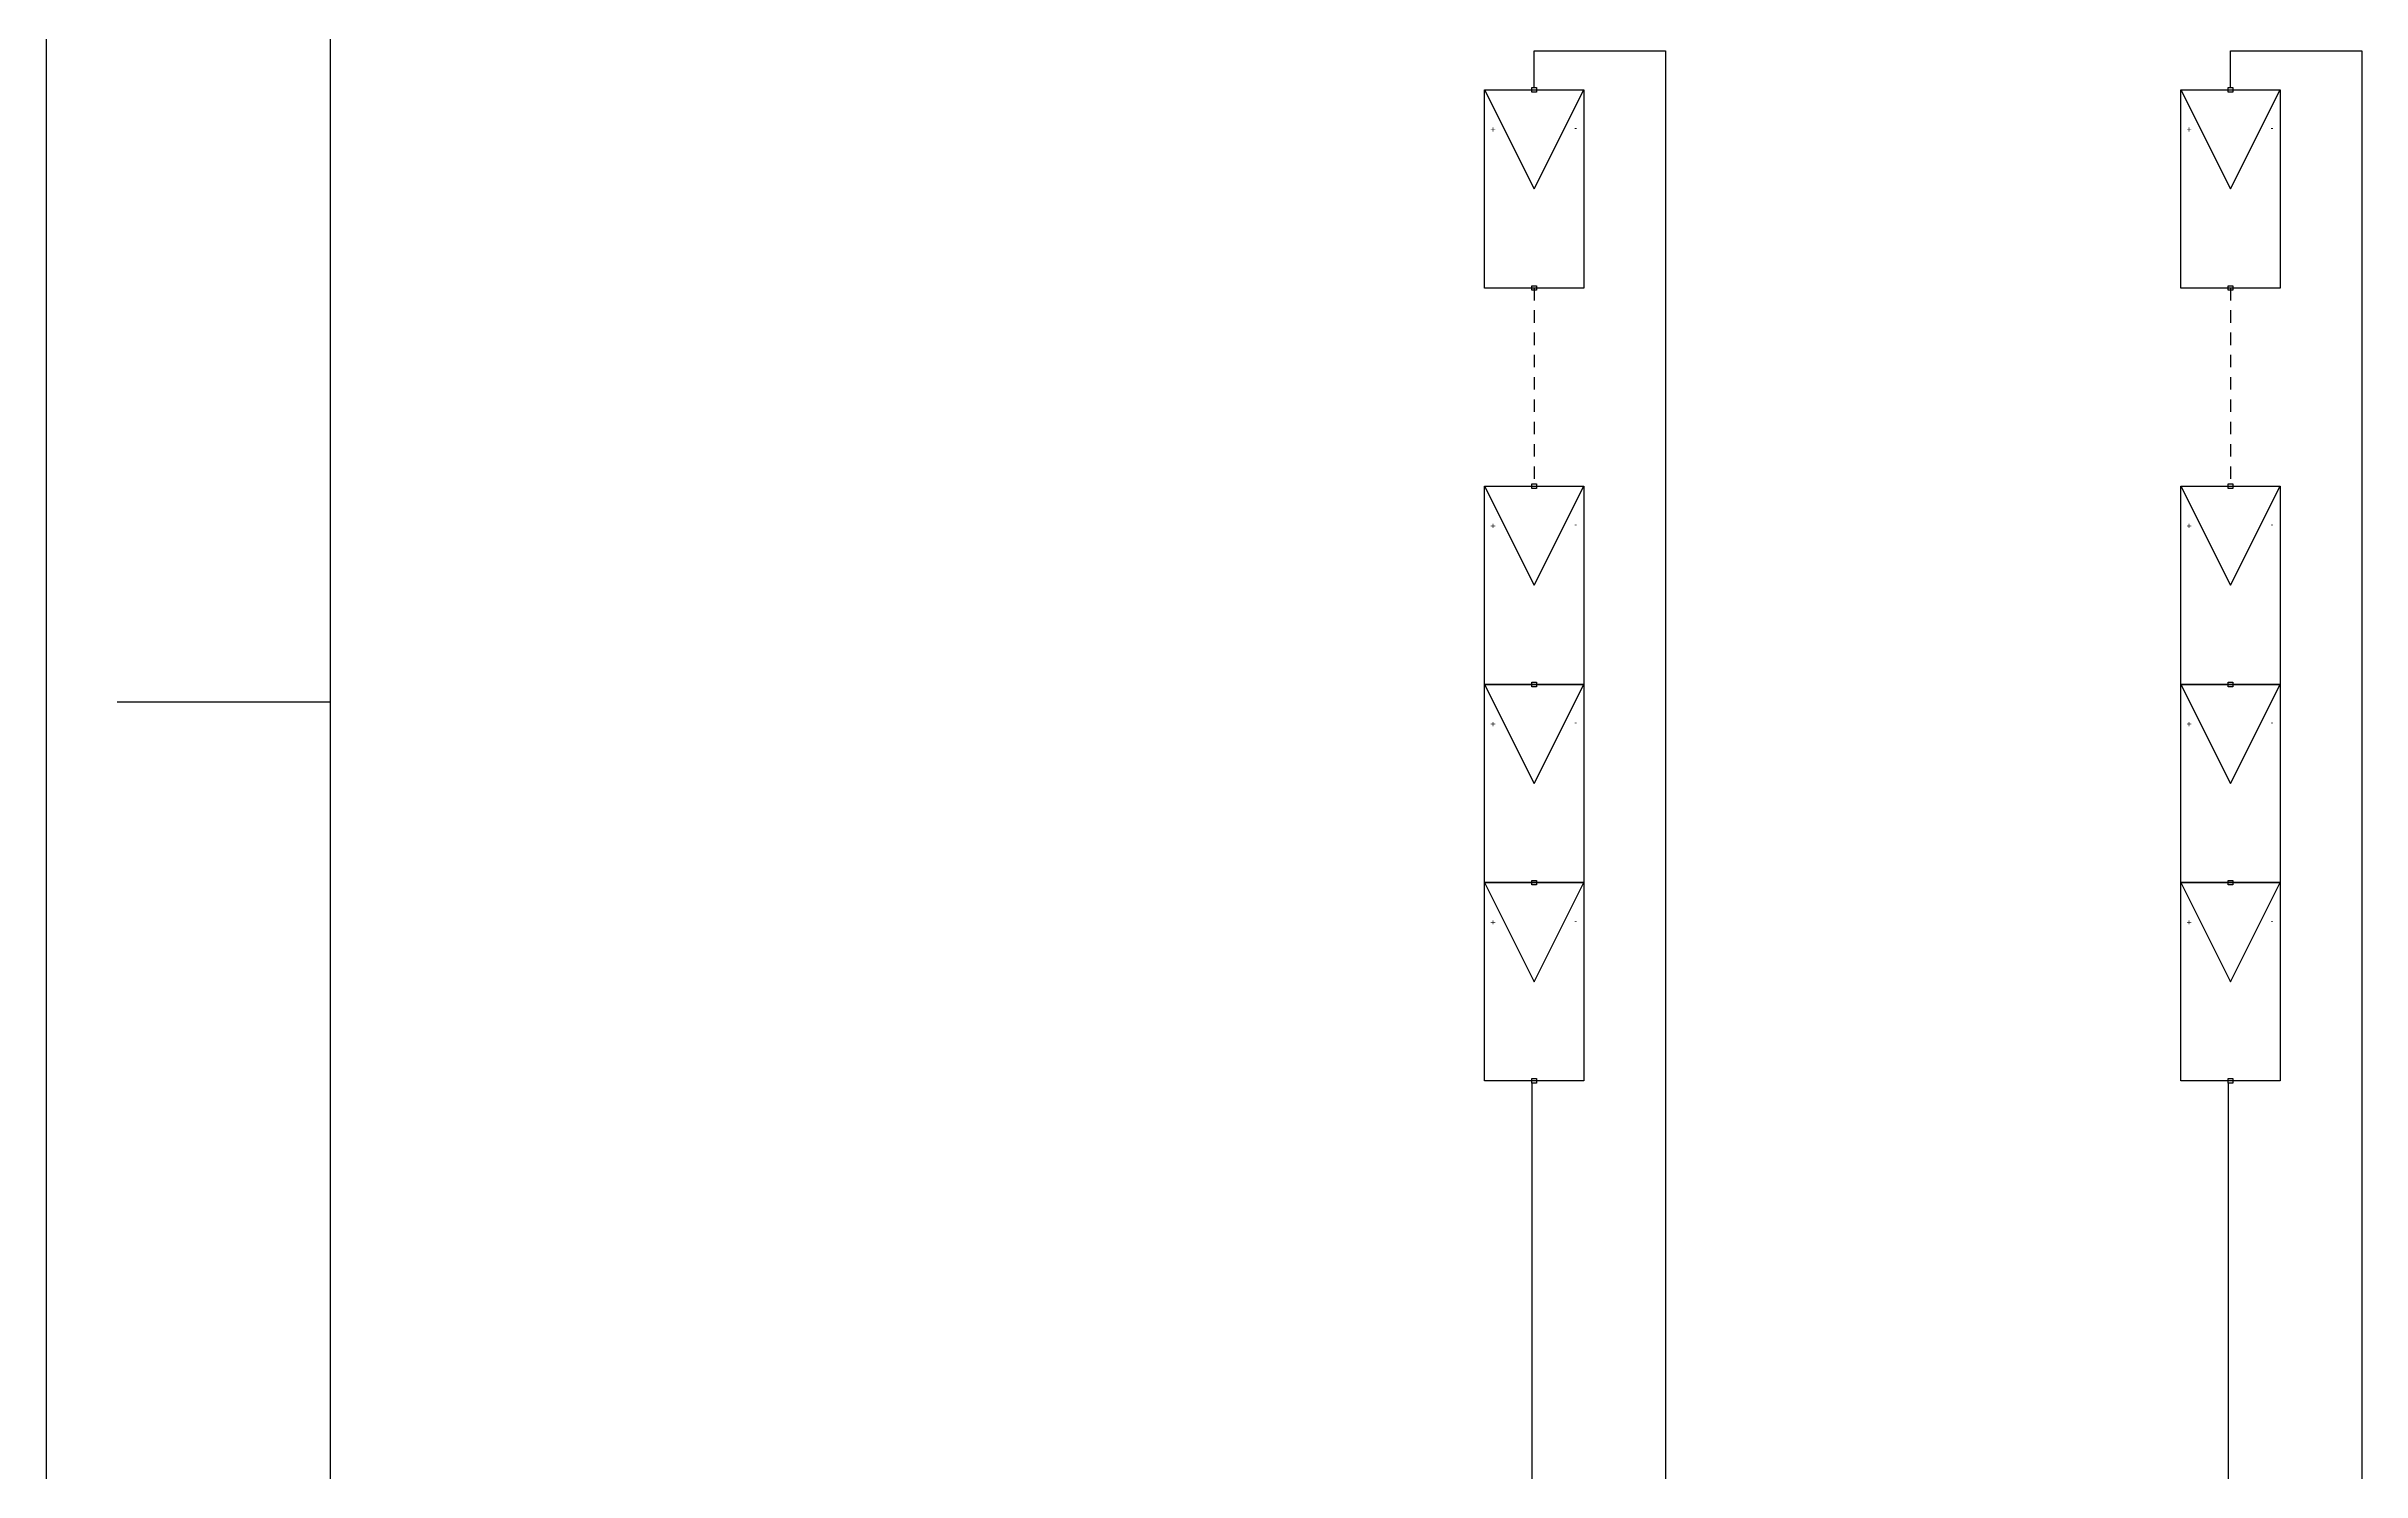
# Model space of a CAD drawing. Header units: inches. Extents: x 4 to 127, y -3 to 89.
# Drawn here: x 6.5 to 29.86, y 57.95 to 72.34 of the extents above; entities that cross this region are included whole.
import ezdxf

# ---------------------------------------------------------------- set-up
doc = ezdxf.new("R2010")
doc.units = ezdxf.units.IN
doc.header["$MEASUREMENT"] = 0
doc.linetypes.add('HIDDEN2', pattern=[0.1875, 0.125, -0.0625])
for name, color, linetype in [('GRY_20AWG', 9, 'Continuous'), ('SYMS', 7, 'Continuous'), ('Title Block', 7, 'Continuous'), ('Viewport', 7, 'Continuous'), ('WHT_12AWG', 7, 'Continuous')]:
    doc.layers.add(name, color=color, linetype=linetype)
doc.styles.add('WD', font='romans.shx')

# ---------------------------------------------------------------- blocks, each defined once
blk = doc.blocks.new('ANSI_border_C')
at = {"layer": 'Title Block'}
for p, q in [((0, 16), (0, 0)), ((0.5, 15.25), (0.5, 0.75)), ((0.125, 12), (0.5, 12))]:
    blk.add_line(p, q, dxfattribs=at)
blk = doc.blocks.new('JIC_border_C')
at = {"xscale": 5.726708801404052, "yscale": 5.726708801404052, "zscale": 5.726708801404052}
blk.add_blockref('ANSI_border_C', (6.5, -3), dxfattribs=at)
blk = doc.blocks.new('HT0_01')
for p, q in [((-0.0625, 0.0625), (0.0625, 0.0625)), ((-0.0625, -0.0625), (-0.0625, 0.0625)), ((0.0625, 0.0625), (0.0625, -0.0625)), ((0.0625, -0.0625), (-0.0625, -0.0625))]:
    blk.add_line(p, q)
at = {"style": 'WD', "flags": 1}
for tag, p in [('X4TERM01', (-0.0625, 0)), ('X2TERM01', (0, 0.0625)), ('X1TERM01', (0.0625, 0)), ('X8TERM01', (0, -0.0625))]:
    blk.add_attdef(tag, p, '', height=0.01, dxfattribs=at)
blk = doc.blocks.new('PVM')
at = {"color": 5}
for p, q in [((2, 1), (1, 0.5)), ((1, 0.5), (2, 0))]:
    blk.add_line(p, q, dxfattribs=at)
blk.add_lwpolyline([(0, 1), (2, 1), (2, 0), (0, 0)], close=True, dxfattribs=at)
at = {"layer": 'SYMS', "color": 5, "xscale": 0.3699338068975089, "yscale": 0.3699338068975089, "zscale": 0.3699338068975089}
for p in [(0, 0.5), (2, 0.5)]:
    blk.add_blockref('HT0_01', p, dxfattribs=at)
at = {"color": 5, "char_height": 0.065, "attachment_point": 1}
for s, insert, rotation in [('+', (1.625, 0.883), 180), ('-', (1.57, 0.067), 90)]:
    blk.add_mtext_dynamic_manual_height_columns(s, width=0.09892, gutter_width=0.325, heights=[0], dxfattribs=dict(at, insert=insert, rotation=rotation))

msp = doc.modelspace()

# ---------------------------------------------------------------- linework, layer by layer
at = {"color": 240, "linetype": 'HIDDEN2', "true_color": 0xed1f24}
for p, q in [((21.509, 69.896), (21.509, 67.896)), ((28.532, 69.896), (28.532, 67.896))]:
    msp.add_line(p, q, dxfattribs=at)
at = {"layer": 'GRY_20AWG', "color": 240, "true_color": 0xed1f24}
for p, q in [((21.509, 71.92), (21.509, 72.29)), ((21.509, 72.29), (22.833, 72.29)), ((28.532, 71.92), (28.532, 72.29)), ((28.532, 72.29), (29.856, 72.29)), ((21.486, 61.873), (21.486, 25.393)), ((28.509, 61.873), (28.509, 25.393))]:
    msp.add_line(p, q, dxfattribs=at)
at = {"layer": 'WHT_12AWG', "color": 240, "true_color": 0xed1f24}
for p, q in [((22.833, 72.29), (22.833, 24.492)), ((29.856, 72.29), (29.856, 24.492))]:
    msp.add_line(p, q, dxfattribs=at)

# ---------------------------------------------------------------- block references
at = {"layer": 'SYMS', "rotation": 90}
for p in [(22.009, 69.896), (29.032, 69.896), (22.009, 65.896), (29.032, 65.896), (22.009, 63.896), (29.032, 63.896), (22.009, 61.896), (29.032, 61.896)]:
    msp.add_blockref('PVM', p, dxfattribs=at)
at = {"layer": 'Viewport'}
msp.add_blockref('JIC_border_C', (0, 0), dxfattribs=at)

doc.saveas('drawing.dxf')
